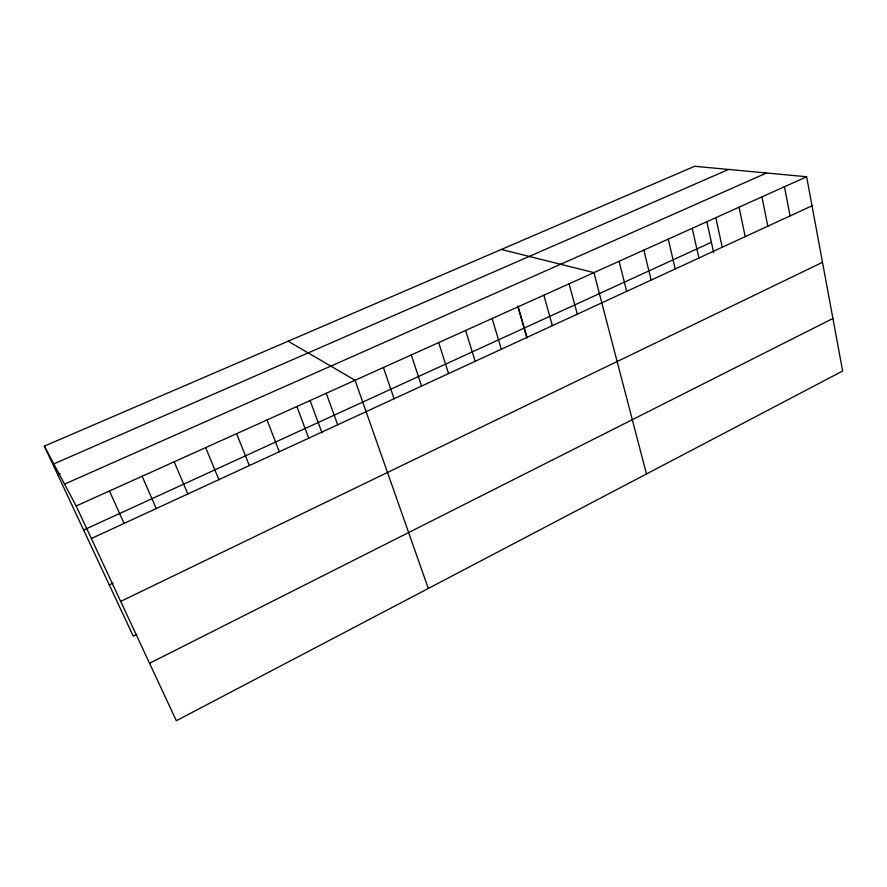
<?xml version="1.0" encoding="UTF-8"?>
<svg xmlns="http://www.w3.org/2000/svg" width="887" height="887" viewBox="0 0 887 887"><rect width="100%" height="100%" fill="white"/><g stroke="black" fill="none" stroke-linecap="round" stroke-linejoin="round"><path stroke-width="1.33" d="M149.548 663.288L832.904 318.466M136.831 634.338L133.25 636.101L44.35 446.117L694.643 166.279L806.627 176.746L842.65 371.01L176.347 720.721L76.16 505.989L44.35 446.117M120.676 601.397L822.493 262.319M109.278 584.877L112.948 583.125M91.339 538.52L812.015 205.795M83.611 530.027L711.385 242.284M76.16 505.989L806.627 176.746M64.551 484.136L766.512 172.998M57.688 474.634L60.161 473.547M53.797 463.89L728.571 169.45M501.31 249.48L593.924 272.619L646.479 473.968M288.142 341.207L355.066 380.279L428.31 588.48M109.434 490.988L124.091 523.397M142.108 476.264L156.256 508.539M174.185 461.805L187.844 493.959M205.684 447.613L218.878 479.634M236.618 433.665L249.358 465.564M267.02 419.972L279.305 451.727M296.879 406.512L308.743 438.145M310.239 400.991L321.992 432.789M326.228 393.285L337.67 424.784M383.417 367.506L394.061 398.751M411.28 354.944L421.547 386.067M438.688 342.593L448.578 373.582M465.631 330.441L475.166 361.308M492.141 318.5L501.321 349.234M518.208 306.747L527.055 337.348M517.675 306.059L526.956 338.113M543.853 295.194L552.368 325.662M569.088 283.818L577.293 314.153M619.093 261.277L626.677 291.357M643.862 250.112L651.136 280.059M668.233 239.124L675.218 268.949M692.215 228.314L698.912 258.006M706.884 221.85L713.68 252.684M715.82 217.681L722.24 247.24M739.059 207.203L745.202 236.629M761.933 196.892L767.82 226.196M784.452 186.747L790.084 215.918"/></g></svg>
